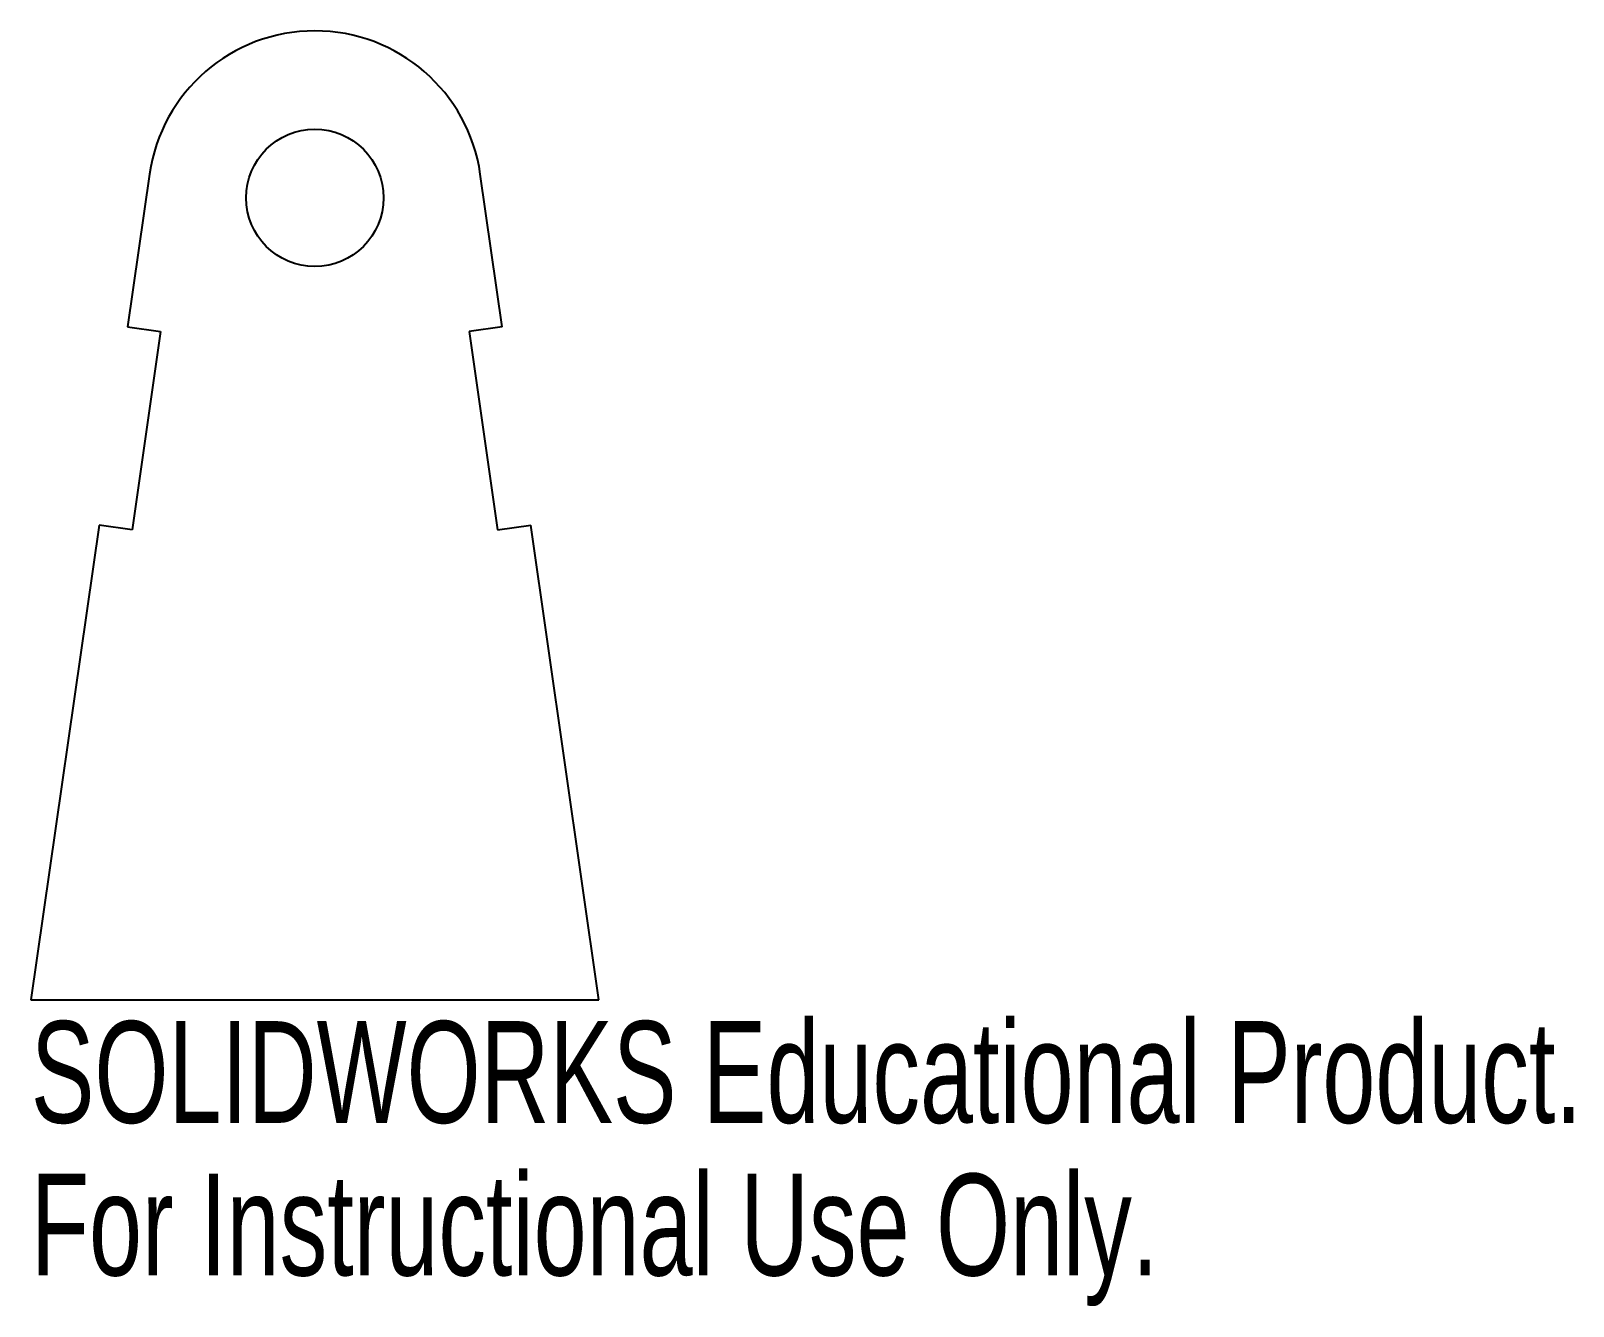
# Model space of a CAD drawing. Header units: inches. Extents: x -0.53 to 2.35, y -2.07 to 0.31.
import ezdxf

# ---------------------------------------------------------------- set-up
doc = ezdxf.new("R2010")
doc.units = ezdxf.units.IN
doc.header["$MEASUREMENT"] = 0
doc.styles.add('SLDTEXTSTYLE0', font='TXT', dxfattribs={"width": 0.7})

msp = doc.modelspace()

# ---------------------------------------------------------------- linework, layer by layer
at = {"color": 7, "linetype": 'Continuous', "lineweight": 25}
for p, q in [((-0.3093, 0.0444), (-0.3504, -0.2411)), ((0.3504, -0.2411), (0.3093, 0.0444)), ((-0.3504, -0.2411), (-0.2885, -0.25)), ((-0.2885, -0.25), (-0.3418, -0.6212)), ((0.3504, -0.2411), (0.2885, -0.25)), ((0.2885, -0.25), (0.3418, -0.6212)), ((-0.4037, -0.6123), (-0.5312, -1.5)), ((-0.3418, -0.6212), (-0.4037, -0.6123)), ((0.3418, -0.6212), (0.4037, -0.6123)), ((0.5312, -1.5), (0.4037, -0.6123)), ((-0.5312, -1.5), (0.5312, -1.5))]:
    msp.add_line(p, q, dxfattribs=at)
msp.add_circle((0, 0), 0.1285, dxfattribs=at)
msp.add_arc((0, 0), 0.3125, 8.1771, 171.8229, dxfattribs=at)

# ---------------------------------------------------------------- texts
at = {"color": 7, "linetype": 'Continuous', "char_height": 0.1903, "attachment_point": 1, "style": 'SLDTEXTSTYLE0'}
for s, insert in [('SOLIDWORKS Educational Product.', (-0.5312, -1.5401)), ('For Instructional Use Only.', (-0.5312, -1.8256))]:
    msp.add_mtext(s, dxfattribs=dict(at, insert=insert))

doc.saveas('drawing.dxf')
